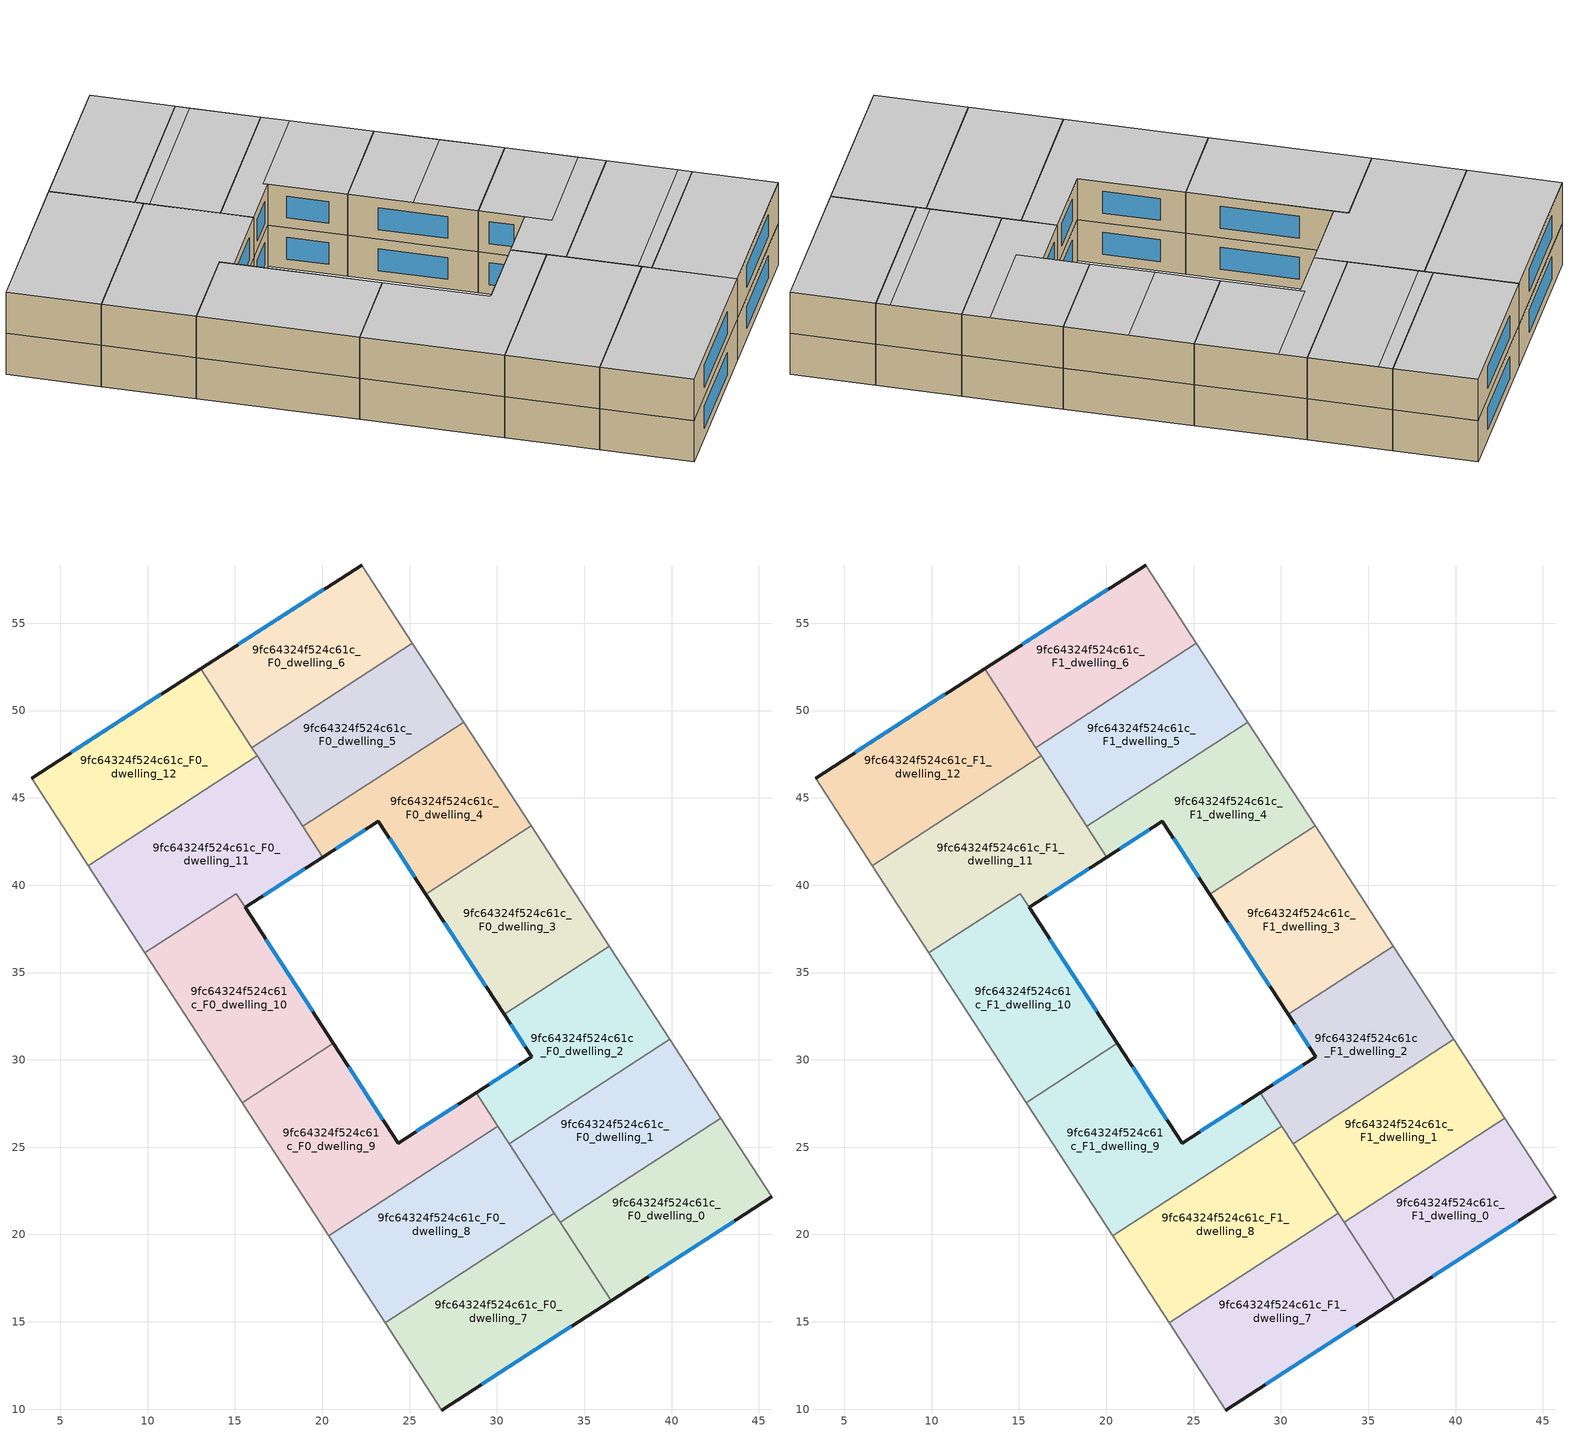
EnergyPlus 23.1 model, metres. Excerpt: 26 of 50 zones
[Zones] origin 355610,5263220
9fc64324f524c61c_F0_dwelling_0
 floor ground (EU_floor_Construction): 42.82,26.67 45.75,22.15 36.54,16.2 33.63,20.69 z0
 wall outside (EU_wall_Construction): 36.54,16.2 45.75,22.15 z0:3
 wall to 9fc64324f524c61c_F0_dwelling_1 (EU_wall_Construction): 42.82,26.67 33.63,20.69 z0:3
 wall adiabatic (EU_wall_Construction): 45.75,22.15 42.82,26.67 z0:3
 wall to 9fc64324f524c61c_F0_dwelling_7 (EU_wall_Construction): 33.63,20.69 36.54,16.2 z0:3
 window (EU_Window_Construction): 38.71,17.6 43.59,20.75 z0.7:2.3
9fc64324f524c61c_F0_dwelling_1
 floor ground (EU_floor_Construction): 39.9,31.17 42.82,26.67 33.63,20.69 30.7,25.2 z0
 wall to 9fc64324f524c61c_F0_dwelling_2 (EU_wall_Construction): 39.9,31.17 30.7,25.2 z0:3
 wall adiabatic (EU_wall_Construction): 42.82,26.67 39.9,31.17 z0:3
 wall to 9fc64324f524c61c_F0_dwelling_8 (EU_wall_Construction): 30.7,25.2 33.29,21.21 z0:3
 wall to 9fc64324f524c61c_F0_dwelling_7 (EU_wall_Construction): 33.29,21.21 33.63,20.69 z0:3
9fc64324f524c61c_F0_dwelling_10
 floor ground (EU_floor_Construction): 15.06,39.52 20.64,30.94 15.42,27.55 9.85,36.13 z0
 wall outside (EU_wall_Construction): 20.64,30.94 15.58,38.73 z0:3
 wall adiabatic (EU_wall_Construction): 9.85,36.13 15.42,27.55 z0:3
 wall to 9fc64324f524c61c_F0_dwelling_9 (EU_wall_Construction): 15.42,27.55 20.64,30.94 z0:3
 wall to 9fc64324f524c61c_F0_dwelling_11 (EU_wall_Construction): 15.06,39.52 9.85,36.13 / 15.58,38.73 15.07,39.52 z0:3
 window (EU_Window_Construction): 19.45,32.77 16.77,36.9 z0.7:2.3
9fc64324f524c61c_F0_dwelling_11
 floor ground (EU_floor_Construction): 16.28,47.41 20.04,41.61 15.58,38.73 15.07,39.52 9.85,36.13 6.61,41.13 z0
 wall outside (EU_wall_Construction): 15.58,38.73 20.04,41.61 z0:3
 wall adiabatic (EU_wall_Construction): 6.61,41.13 9.85,36.13 z0:3
 wall to 9fc64324f524c61c_F0_dwelling_12 (EU_wall_Construction): 16.28,47.41 6.61,41.13 z0:3
 wall to 9fc64324f524c61c_F0_dwelling_5 (EU_wall_Construction): 18.9,43.37 16.28,47.41 z0:3
 wall to 9fc64324f524c61c_F0_dwelling_4 (EU_wall_Construction): 20.04,41.61 18.9,43.37 z0:3
 window (EU_Window_Construction): 16.63,39.41 18.99,40.93 z0.7:2.3
9fc64324f524c61c_F0_dwelling_12
 floor ground (EU_floor_Construction): 13.04,52.39 16.28,47.41 6.61,41.13 3.35,46.14 z0
 wall outside (EU_wall_Construction): 13.04,52.39 3.35,46.14 z0:3
 wall adiabatic (EU_wall_Construction): 3.35,46.14 6.61,41.13 z0:3
 wall to 9fc64324f524c61c_F0_dwelling_6 (EU_wall_Construction): 15.97,47.87 13.04,52.39 z0:3
 wall to 9fc64324f524c61c_F0_dwelling_5 (EU_wall_Construction): 16.28,47.41 15.97,47.87 z0:3
 window (EU_Window_Construction): 10.76,50.92 5.63,47.6 z0.7:2.3
9fc64324f524c61c_F0_dwelling_2
 floor ground (EU_floor_Construction): 36.43,36.51 39.9,31.17 30.7,25.2 28.81,28.12 31.99,30.17 30.41,32.6 z0
 wall outside (EU_wall_Construction): 30.41,32.6 31.99,30.17 28.81,28.12 z0:3
 wall to 9fc64324f524c61c_F0_dwelling_3 (EU_wall_Construction): 36.43,36.51 30.41,32.6 z0:3
 wall adiabatic (EU_wall_Construction): 39.9,31.17 36.43,36.51 z0:3
 wall to 9fc64324f524c61c_F0_dwelling_9 (EU_wall_Construction): 28.81,28.12 30.04,26.21 z0:3
 wall to 9fc64324f524c61c_F0_dwelling_8 (EU_wall_Construction): 30.05,26.21 30.7,25.2 z0:3
 window (EU_Window_Construction): 31.24,29.69 29.55,28.6 / 30.78,32.03 31.62,30.74 z0.7:2.3
9fc64324f524c61c_F0_dwelling_3
 floor ground (EU_floor_Construction): 31.96,43.39 36.43,36.51 30.41,32.6 25.94,39.48 z0
 wall outside (EU_wall_Construction): 25.94,39.48 30.41,32.6 z0:3
 wall to 9fc64324f524c61c_F0_dwelling_4 (EU_wall_Construction): 31.96,43.39 25.94,39.48 z0:3
 wall adiabatic (EU_wall_Construction): 36.43,36.51 31.96,43.39 z0:3
 window (EU_Window_Construction): 26.99,37.87 29.36,34.22 z0.7:2.3
9fc64324f524c61c_F0_dwelling_4
 floor ground (EU_floor_Construction): 28.09,49.34 31.96,43.39 25.94,39.48 23.22,43.67 20.04,41.61 18.9,43.37 z0
 wall outside (EU_wall_Construction): 20.04,41.61 23.22,43.67 25.94,39.48 z0:3
 wall to 9fc64324f524c61c_F0_dwelling_5 (EU_wall_Construction): 28.09,49.34 18.9,43.37 z0:3
 wall adiabatic (EU_wall_Construction): 31.96,43.39 28.09,49.34 z0:3
 window (EU_Window_Construction): 20.79,42.09 22.47,43.18 / 23.86,42.68 25.3,40.47 z0.7:2.3
9fc64324f524c61c_F0_dwelling_5
 floor ground (EU_floor_Construction): 25.17,53.84 28.09,49.34 18.9,43.37 15.97,47.87 z0
 wall to 9fc64324f524c61c_F0_dwelling_6 (EU_wall_Construction): 25.17,53.84 15.97,47.87 z0:3
 wall adiabatic (EU_wall_Construction): 28.09,49.34 25.17,53.84 z0:3
9fc64324f524c61c_F0_dwelling_6
 floor ground (EU_floor_Construction): 22.25,58.33 25.17,53.84 15.97,47.87 13.04,52.39 z0
 wall outside (EU_wall_Construction): 22.25,58.33 13.04,52.39 z0:3
 wall adiabatic (EU_wall_Construction): 25.17,53.84 22.25,58.33 z0:3
 window (EU_Window_Construction): 20.09,56.94 15.2,53.79 z0.7:2.3
9fc64324f524c61c_F0_dwelling_7
 floor ground (EU_floor_Construction): 33.29,21.21 36.54,16.2 26.86,9.95 23.62,14.93 z0
 wall outside (EU_wall_Construction): 26.86,9.95 36.54,16.2 z0:3
 wall to 9fc64324f524c61c_F0_dwelling_8 (EU_wall_Construction): 33.29,21.21 23.62,14.93 z0:3
 wall adiabatic (EU_wall_Construction): 23.62,14.93 26.86,9.95 z0:3
 window (EU_Window_Construction): 29.13,11.42 34.27,14.73 z0.7:2.3
9fc64324f524c61c_F0_dwelling_8
 floor ground (EU_floor_Construction): 30.04,26.21 33.29,21.21 23.62,14.93 20.38,19.93 z0
 wall to 9fc64324f524c61c_F0_dwelling_9 (EU_wall_Construction): 30.04,26.21 20.38,19.93 z0:3
 wall adiabatic (EU_wall_Construction): 20.38,19.93 23.62,14.93 z0:3
9fc64324f524c61c_F0_dwelling_9
 floor ground (EU_floor_Construction): 28.81,28.12 30.04,26.21 20.38,19.93 15.42,27.55 20.64,30.94 24.35,25.24 z0
 wall outside (EU_wall_Construction): 28.81,28.12 24.35,25.24 20.64,30.94 z0:3
 wall adiabatic (EU_wall_Construction): 15.42,27.55 20.38,19.93 z0:3
 window (EU_Window_Construction): 23.48,26.57 21.51,29.6 / 27.76,27.44 25.4,25.91 z0.7:2.3
9fc64324f524c61c_F1_dwelling_0
 floor to 9fc64324f524c61c_F0_dwelling_0 (EU_floor_Construction): 42.82,26.67 45.75,22.15 36.54,16.2 33.63,20.69 z3
 wall outside (EU_wall_Construction): 36.54,16.2 45.75,22.15 z3:6
 wall to 9fc64324f524c61c_F1_dwelling_1 (EU_wall_Construction): 42.82,26.67 33.63,20.69 z3:6
 wall adiabatic (EU_wall_Construction): 45.75,22.15 42.82,26.67 z3:6
 wall to 9fc64324f524c61c_F1_dwelling_7 (EU_wall_Construction): 33.63,20.69 36.54,16.2 z3:6
 window (EU_Window_Construction): 38.71,17.6 43.59,20.75 z3.7:5.3
 ceiling to 9fc64324f524c61c_F2_dwelling_0 (EU_floor_Construction): 45.75,22.15 42.82,26.66 33.63,20.69 36.54,16.2 z6
9fc64324f524c61c_F1_dwelling_1
 floor to 9fc64324f524c61c_F0_dwelling_1 (EU_floor_Construction): 39.9,31.17 42.82,26.67 33.63,20.69 30.7,25.2 z3
 wall to 9fc64324f524c61c_F1_dwelling_2 (EU_wall_Construction): 39.9,31.17 30.7,25.2 z3:6
 wall adiabatic (EU_wall_Construction): 42.82,26.67 39.9,31.17 z3:6
 wall to 9fc64324f524c61c_F1_dwelling_8 (EU_wall_Construction): 30.7,25.2 33.29,21.21 z3:6
 wall to 9fc64324f524c61c_F1_dwelling_7 (EU_wall_Construction): 33.29,21.21 33.63,20.69 z3:6
 ceiling to 9fc64324f524c61c_F2_dwelling_1 (EU_floor_Construction): 42.33,27.42 39.9,31.17 30.7,25.2 33.14,21.44 z6
 ceiling to 9fc64324f524c61c_F2_dwelling_0 (EU_floor_Construction): 42.82,26.66 42.33,27.42 33.14,21.44 33.63,20.69 z6
9fc64324f524c61c_F1_dwelling_10
 floor to 9fc64324f524c61c_F0_dwelling_10 (EU_floor_Construction): 15.06,39.52 20.64,30.94 15.42,27.55 9.85,36.13 z3
 wall outside (EU_wall_Construction): 20.64,30.94 15.58,38.73 z3:6
 wall adiabatic (EU_wall_Construction): 9.85,36.13 15.42,27.55 z3:6
 wall to 9fc64324f524c61c_F1_dwelling_9 (EU_wall_Construction): 15.42,27.55 20.64,30.94 z3:6
 wall to 9fc64324f524c61c_F1_dwelling_11 (EU_wall_Construction): 15.06,39.52 9.85,36.13 / 15.58,38.73 15.07,39.52 z3:6
 window (EU_Window_Construction): 19.45,32.77 16.77,36.9 z3.7:5.3
 ceiling to 9fc64324f524c61c_F2_dwelling_9 (EU_floor_Construction): 20.64,30.94 15.06,39.52 9.85,36.13 15.42,27.55 z6
9fc64324f524c61c_F1_dwelling_11
 floor to 9fc64324f524c61c_F0_dwelling_11 (EU_floor_Construction): 16.28,47.41 20.04,41.61 15.58,38.73 15.07,39.52 9.85,36.13 6.61,41.13 z3
 wall outside (EU_wall_Construction): 15.58,38.73 20.04,41.61 z3:6
 wall adiabatic (EU_wall_Construction): 6.61,41.13 9.85,36.13 z3:6
 wall to 9fc64324f524c61c_F1_dwelling_12 (EU_wall_Construction): 16.28,47.41 6.61,41.13 z3:6
 wall to 9fc64324f524c61c_F1_dwelling_5 (EU_wall_Construction): 18.9,43.37 16.28,47.41 z3:6
 wall to 9fc64324f524c61c_F1_dwelling_4 (EU_wall_Construction): 20.04,41.61 18.9,43.37 z3:6
 window (EU_Window_Construction): 16.63,39.41 18.99,40.93 z3.7:5.3
 ceiling to 9fc64324f524c61c_F2_dwelling_10 (EU_floor_Construction): 15.58,38.73 20.04,41.61 16.28,47.41 6.61,41.13 9.85,36.13 15.07,39.52 z6
9fc64324f524c61c_F1_dwelling_12
 floor to 9fc64324f524c61c_F0_dwelling_12 (EU_floor_Construction): 13.04,52.39 16.28,47.41 6.61,41.13 3.35,46.14 z3
 wall outside (EU_wall_Construction): 13.04,52.39 3.35,46.14 z3:6
 wall adiabatic (EU_wall_Construction): 3.35,46.14 6.61,41.13 z3:6
 wall to 9fc64324f524c61c_F1_dwelling_6 (EU_wall_Construction): 15.97,47.87 13.04,52.39 z3:6
 wall to 9fc64324f524c61c_F1_dwelling_5 (EU_wall_Construction): 16.28,47.41 15.97,47.87 z3:6
 window (EU_Window_Construction): 10.76,50.92 5.63,47.6 z3.7:5.3
 ceiling to 9fc64324f524c61c_F2_dwelling_11 (EU_floor_Construction): 16.28,47.41 13.04,52.39 3.35,46.14 6.61,41.13 z6
9fc64324f524c61c_F1_dwelling_2
 floor to 9fc64324f524c61c_F0_dwelling_2 (EU_floor_Construction): 36.43,36.51 39.9,31.17 30.7,25.2 28.81,28.12 31.99,30.17 30.41,32.6 z3
 wall outside (EU_wall_Construction): 30.41,32.6 31.99,30.17 28.81,28.12 z3:6
 wall to 9fc64324f524c61c_F1_dwelling_3 (EU_wall_Construction): 36.43,36.51 30.41,32.6 z3:6
 wall adiabatic (EU_wall_Construction): 39.9,31.17 36.43,36.51 z3:6
 wall to 9fc64324f524c61c_F1_dwelling_9 (EU_wall_Construction): 28.81,28.12 30.04,26.21 z3:6
 wall to 9fc64324f524c61c_F1_dwelling_8 (EU_wall_Construction): 30.05,26.21 30.7,25.2 z3:6
 window (EU_Window_Construction): 31.24,29.69 29.55,28.6 / 30.78,32.03 31.62,30.74 z3.7:5.3
 ceiling to 9fc64324f524c61c_F2_dwelling_2 (EU_floor_Construction): 38.92,32.67 36.43,36.51 30.41,32.6 32.91,28.76 z6
 ceiling to 9fc64324f524c61c_F2_dwelling_1 (EU_floor_Construction): 39.9,31.17 38.92,32.67 32.91,28.76 31.99,30.17 28.81,28.12 30.7,25.2 z6
9fc64324f524c61c_F1_dwelling_3
 floor to 9fc64324f524c61c_F0_dwelling_3 (EU_floor_Construction): 31.96,43.39 36.43,36.51 30.41,32.6 25.94,39.48 z3
 wall outside (EU_wall_Construction): 25.94,39.48 30.41,32.6 z3:6
 wall to 9fc64324f524c61c_F1_dwelling_4 (EU_wall_Construction): 31.96,43.39 25.94,39.48 z3:6
 wall adiabatic (EU_wall_Construction): 36.43,36.51 31.96,43.39 z3:6
 window (EU_Window_Construction): 26.99,37.87 29.36,34.22 z3.7:5.3
 ceiling to 9fc64324f524c61c_F2_dwelling_3 (EU_floor_Construction): 34.19,39.95 31.96,43.39 25.94,39.48 28.17,36.04 z6
 ceiling to 9fc64324f524c61c_F2_dwelling_2 (EU_floor_Construction): 36.43,36.51 34.19,39.95 28.17,36.04 30.41,32.6 z6
9fc64324f524c61c_F1_dwelling_4
 floor to 9fc64324f524c61c_F0_dwelling_4 (EU_floor_Construction): 28.09,49.34 31.96,43.39 25.94,39.48 23.22,43.67 20.04,41.61 18.9,43.37 z3
 wall outside (EU_wall_Construction): 20.04,41.61 23.22,43.67 25.94,39.48 z3:6
 wall to 9fc64324f524c61c_F1_dwelling_5 (EU_wall_Construction): 28.09,49.34 18.9,43.37 z3:6
 wall adiabatic (EU_wall_Construction): 31.96,43.39 28.09,49.34 z3:6
 window (EU_Window_Construction): 20.79,42.09 22.47,43.18 / 23.86,42.68 25.3,40.47 z3.7:5.3
 ceiling to 9fc64324f524c61c_F2_dwelling_4 (EU_floor_Construction): 23.22,43.67 23.05,43.93 29.07,47.84 28.09,49.34 18.9,43.37 20.04,41.61 z6
 ceiling to 9fc64324f524c61c_F2_dwelling_3 (EU_floor_Construction): 31.96,43.39 29.07,47.84 23.05,43.93 23.22,43.66 25.94,39.48 z6
9fc64324f524c61c_F1_dwelling_5
 floor to 9fc64324f524c61c_F0_dwelling_5 (EU_floor_Construction): 25.17,53.84 28.09,49.34 18.9,43.37 15.97,47.87 z3
 wall to 9fc64324f524c61c_F1_dwelling_6 (EU_wall_Construction): 25.17,53.84 15.97,47.87 z3:6
 wall adiabatic (EU_wall_Construction): 28.09,49.34 25.17,53.84 z3:6
 ceiling to 9fc64324f524c61c_F2_dwelling_5 (EU_floor_Construction): 25.65,53.09 25.17,53.84 15.97,47.87 16.46,47.12 z6
 ceiling to 9fc64324f524c61c_F2_dwelling_4 (EU_floor_Construction): 28.09,49.34 25.65,53.09 16.46,47.12 18.9,43.37 z6
9fc64324f524c61c_F1_dwelling_6
 floor to 9fc64324f524c61c_F0_dwelling_6 (EU_floor_Construction): 22.25,58.33 25.17,53.84 15.97,47.87 13.04,52.39 z3
 wall outside (EU_wall_Construction): 22.25,58.33 13.04,52.39 z3:6
 wall adiabatic (EU_wall_Construction): 25.17,53.84 22.25,58.33 z3:6
 window (EU_Window_Construction): 20.09,56.94 15.2,53.79 z3.7:5.3
 ceiling to 9fc64324f524c61c_F2_dwelling_5 (EU_floor_Construction): 25.17,53.84 22.25,58.33 13.04,52.39 15.97,47.87 z6
9fc64324f524c61c_F1_dwelling_7
 floor to 9fc64324f524c61c_F0_dwelling_7 (EU_floor_Construction): 33.29,21.21 36.54,16.2 26.86,9.95 23.62,14.93 z3
 wall outside (EU_wall_Construction): 26.86,9.95 36.54,16.2 z3:6
 wall to 9fc64324f524c61c_F1_dwelling_8 (EU_wall_Construction): 33.29,21.21 23.62,14.93 z3:6
 wall adiabatic (EU_wall_Construction): 23.62,14.93 26.86,9.95 z3:6
 window (EU_Window_Construction): 29.13,11.42 34.27,14.73 z3.7:5.3
 ceiling to 9fc64324f524c61c_F2_dwelling_6 (EU_floor_Construction): 36.54,16.2 33.29,21.21 23.62,14.93 26.86,9.95 z6
9fc64324f524c61c_F1_dwelling_8
 floor to 9fc64324f524c61c_F0_dwelling_8 (EU_floor_Construction): 30.04,26.21 33.29,21.21 23.62,14.93 20.38,19.93 z3
 wall to 9fc64324f524c61c_F1_dwelling_9 (EU_wall_Construction): 30.04,26.21 20.38,19.93 z3:6
 wall adiabatic (EU_wall_Construction): 20.38,19.93 23.62,14.93 z3:6
 ceiling to 9fc64324f524c61c_F2_dwelling_7 (EU_floor_Construction): 33.29,21.21 30.04,26.21 20.38,19.93 23.62,14.93 z6
9fc64324f524c61c_F1_dwelling_9
 floor to 9fc64324f524c61c_F0_dwelling_9 (EU_floor_Construction): 28.81,28.12 30.04,26.21 20.38,19.93 15.42,27.55 20.64,30.94 24.35,25.24 z3
 wall outside (EU_wall_Construction): 28.81,28.12 24.35,25.24 20.64,30.94 z3:6
 wall adiabatic (EU_wall_Construction): 15.42,27.55 20.38,19.93 z3:6
 window (EU_Window_Construction): 23.48,26.57 21.51,29.6 / 27.76,27.44 25.4,25.91 z3.7:5.3
 ceiling to 9fc64324f524c61c_F2_dwelling_8 (EU_floor_Construction): 30.04,26.21 28.81,28.12 24.35,25.24 20.64,30.94 15.42,27.55 20.38,19.93 z6
[Building]
EU S2 Campaign: North Axis=0; Terrain=City; Solar Distribution=FullExterior
[Site:Location]
Budapest.Ferenc.Liszt.Intl.AP: Latitude=47.437; Longitude=19.256; Time Zone=1; Elevation=185
[SizingPeriod:WeatherFileDays]
AnnualSizingPeriod: Begin Month=1; Begin Day of Month=1; End Month=12; End Day of Month=31; Day of Week for Start Day=Monday; Use Weather File Daylight Saving Period=No; Use Weather File Rain and Snow Indicators=No
[MATERIAL]
EU_InternalMass_Material: Roughness=MediumRough; Thickness=0.1; Conductivity=1; Density=1800; Specific Heat=900; Thermal Absorptance=0.9; Solar Absorptance=0.7; Visible Absorptance=0.7
[MATERIAL:NOMASS] Roughness=MediumRough; Thermal Absorptance=0.9; Solar Absorptance=0.7; Visible Absorptance=0.7
Name | Thermal Resistance
EU_wall_NoMass | 0.832559
EU_floor_NoMass | 0.872794
[WINDOWMATERIAL:SIMPLEGLAZINGSYSTEM]
EU_Window_SimpleGlazing: UFactor=2.79869; Solar Heat Gain Coefficient=0.75; Visible Transmittance=0.75
[CONSTRUCTION]
EU_wall_Construction: EU_wall_NoMass
EU_floor_Construction: EU_floor_NoMass
EU_Window_Construction: EU_Window_SimpleGlazing
EU_InternalMass_Construction: EU_InternalMass_Material
[ZONE] Type=1; Multiplier=1; Ceiling Height=autocalculate; Floor Area=autocalculate; Part of Total Floor Area=Yes
Name | Volume
9fc64324f524c61c_F0_dwelling_0; 9fc64324f524c61c_F1_dwelling_0 | 176.607
9fc64324f524c61c_F0_dwelling_1; 9fc64324f524c61c_F1_dwelling_1; 9fc64324f524c61c_F0_dwelling_5; 9fc64324f524c61c_F1_dwelling_5 | 176.588
9fc64324f524c61c_F0_dwelling_10; 9fc64324f524c61c_F1_dwelling_10 | 190.827
9fc64324f524c61c_F0_dwelling_11; 9fc64324f524c61c_F1_dwelling_11 | 221.157
9fc64324f524c61c_F0_dwelling_12; 9fc64324f524c61c_F1_dwelling_12; 9fc64324f524c61c_F0_dwelling_7; 9fc64324f524c61c_F1_dwelling_7 | 206.027
9fc64324f524c61c_F0_dwelling_2; 9fc64324f524c61c_F1_dwelling_2 | 176.626
9fc64324f524c61c_F0_dwelling_3; 9fc64324f524c61c_F1_dwelling_3 | 176.611
9fc64324f524c61c_F0_dwelling_4; 9fc64324f524c61c_F1_dwelling_4 | 176.618
9fc64324f524c61c_F0_dwelling_6; 9fc64324f524c61c_F1_dwelling_6 | 176.615
9fc64324f524c61c_F0_dwelling_8; 9fc64324f524c61c_F1_dwelling_8 | 206.045
9fc64324f524c61c_F0_dwelling_9; 9fc64324f524c61c_F1_dwelling_9 | 206.025
[INTERNALMASS] Construction=EU_InternalMass_Construction
Name | Zone or ZoneList | Surface Area
9fc64324f524c61c_F0_dwelling_0_EU_InternalMass | 9fc64324f524c61c_F0_dwelling_0 | 58.8691
9fc64324f524c61c_F0_dwelling_1_EU_InternalMass | 9fc64324f524c61c_F0_dwelling_1 | 58.8626
9fc64324f524c61c_F0_dwelling_2_EU_InternalMass | 9fc64324f524c61c_F0_dwelling_2 | 58.8753
9fc64324f524c61c_F0_dwelling_3_EU_InternalMass | 9fc64324f524c61c_F0_dwelling_3 | 58.8703
9fc64324f524c61c_F0_dwelling_4_EU_InternalMass | 9fc64324f524c61c_F0_dwelling_4 | 58.8725
9fc64324f524c61c_F0_dwelling_5_EU_InternalMass | 9fc64324f524c61c_F0_dwelling_5 | 58.8627
9fc64324f524c61c_F0_dwelling_6_EU_InternalMass | 9fc64324f524c61c_F0_dwelling_6 | 58.8719
9fc64324f524c61c_F0_dwelling_7_EU_InternalMass | 9fc64324f524c61c_F0_dwelling_7 | 68.6756
9fc64324f524c61c_F0_dwelling_8_EU_InternalMass | 9fc64324f524c61c_F0_dwelling_8 | 68.6817
9fc64324f524c61c_F0_dwelling_9_EU_InternalMass | 9fc64324f524c61c_F0_dwelling_9 | 68.6752
9fc64324f524c61c_F0_dwelling_10_EU_InternalMass | 9fc64324f524c61c_F0_dwelling_10 | 63.6346
9fc64324f524c61c_F0_dwelling_11_EU_InternalMass | 9fc64324f524c61c_F0_dwelling_11 | 73.7198
9fc64324f524c61c_F0_dwelling_12_EU_InternalMass | 9fc64324f524c61c_F0_dwelling_12 | 68.6756
9fc64324f524c61c_F1_dwelling_0_EU_InternalMass | 9fc64324f524c61c_F1_dwelling_0 | 58.8691
9fc64324f524c61c_F1_dwelling_1_EU_InternalMass | 9fc64324f524c61c_F1_dwelling_1 | 58.8626
9fc64324f524c61c_F1_dwelling_2_EU_InternalMass | 9fc64324f524c61c_F1_dwelling_2 | 58.8753
9fc64324f524c61c_F1_dwelling_3_EU_InternalMass | 9fc64324f524c61c_F1_dwelling_3 | 58.8703
9fc64324f524c61c_F1_dwelling_4_EU_InternalMass | 9fc64324f524c61c_F1_dwelling_4 | 58.8725
9fc64324f524c61c_F1_dwelling_5_EU_InternalMass | 9fc64324f524c61c_F1_dwelling_5 | 58.8627
9fc64324f524c61c_F1_dwelling_6_EU_InternalMass | 9fc64324f524c61c_F1_dwelling_6 | 58.8719
9fc64324f524c61c_F1_dwelling_7_EU_InternalMass | 9fc64324f524c61c_F1_dwelling_7 | 68.6756
9fc64324f524c61c_F1_dwelling_8_EU_InternalMass | 9fc64324f524c61c_F1_dwelling_8 | 68.6817
9fc64324f524c61c_F1_dwelling_9_EU_InternalMass | 9fc64324f524c61c_F1_dwelling_9 | 68.6752
9fc64324f524c61c_F1_dwelling_10_EU_InternalMass | 9fc64324f524c61c_F1_dwelling_10 | 63.6346
9fc64324f524c61c_F1_dwelling_11_EU_InternalMass | 9fc64324f524c61c_F1_dwelling_11 | 73.7198
9fc64324f524c61c_F1_dwelling_12_EU_InternalMass | 9fc64324f524c61c_F1_dwelling_12 | 68.6756
[OTHEREQUIPMENT] Fuel Type=Electricity; Design Level Calculation Method=Watts/Area; Power per Zone Floor Area=1; Fraction Latent=0; Fraction Radiant=0; Fraction Lost=0; Carbon Dioxide Generation Rate=0; EndUse Subcategory=EU_Step8_InternalGains
Name | Zone or ZoneList or Space or SpaceList | Schedule
EU_Step8_InternalGain_9fc64324f524c61c_F0_dwelling_0_f000 | 9fc64324f524c61c_F0_dwelling_0 | EU_Step8_GainSchedule_9fc64324f524c61c_F0_dwelling_0_f000
EU_Step8_InternalGain_9fc64324f524c61c_F0_dwelling_1_f000 | 9fc64324f524c61c_F0_dwelling_1 | EU_Step8_GainSchedule_9fc64324f524c61c_F0_dwelling_1_f000
EU_Step8_InternalGain_9fc64324f524c61c_F0_dwelling_2_f000 | 9fc64324f524c61c_F0_dwelling_2 | EU_Step8_GainSchedule_9fc64324f524c61c_F0_dwelling_2_f000
EU_Step8_InternalGain_9fc64324f524c61c_F0_dwelling_3_f000 | 9fc64324f524c61c_F0_dwelling_3 | EU_Step8_GainSchedule_9fc64324f524c61c_F0_dwelling_3_f000
EU_Step8_InternalGain_9fc64324f524c61c_F0_dwelling_4_f000 | 9fc64324f524c61c_F0_dwelling_4 | EU_Step8_GainSchedule_9fc64324f524c61c_F0_dwelling_4_f000
EU_Step8_InternalGain_9fc64324f524c61c_F0_dwelling_5_f000 | 9fc64324f524c61c_F0_dwelling_5 | EU_Step8_GainSchedule_9fc64324f524c61c_F0_dwelling_5_f000
EU_Step8_InternalGain_9fc64324f524c61c_F0_dwelling_6_f000 | 9fc64324f524c61c_F0_dwelling_6 | EU_Step8_GainSchedule_9fc64324f524c61c_F0_dwelling_6_f000
EU_Step8_InternalGain_9fc64324f524c61c_F0_dwelling_7_f000 | 9fc64324f524c61c_F0_dwelling_7 | EU_Step8_GainSchedule_9fc64324f524c61c_F0_dwelling_7_f000
EU_Step8_InternalGain_9fc64324f524c61c_F0_dwelling_8_f000 | 9fc64324f524c61c_F0_dwelling_8 | EU_Step8_GainSchedule_9fc64324f524c61c_F0_dwelling_8_f000
EU_Step8_InternalGain_9fc64324f524c61c_F0_dwelling_9_f000 | 9fc64324f524c61c_F0_dwelling_9 | EU_Step8_GainSchedule_9fc64324f524c61c_F0_dwelling_9_f000
EU_Step8_InternalGain_9fc64324f524c61c_F0_dwelling_10_f000 | 9fc64324f524c61c_F0_dwelling_10 | EU_Step8_GainSchedule_9fc64324f524c61c_F0_dwelling_10_f000
EU_Step8_InternalGain_9fc64324f524c61c_F0_dwelling_11_f000 | 9fc64324f524c61c_F0_dwelling_11 | EU_Step8_GainSchedule_9fc64324f524c61c_F0_dwelling_11_f000
EU_Step8_InternalGain_9fc64324f524c61c_F0_dwelling_12_f000 | 9fc64324f524c61c_F0_dwelling_12 | EU_Step8_GainSchedule_9fc64324f524c61c_F0_dwelling_12_f000
EU_Step8_InternalGain_9fc64324f524c61c_F1_dwelling_0_f000 | 9fc64324f524c61c_F1_dwelling_0 | EU_Step8_GainSchedule_9fc64324f524c61c_F1_dwelling_0_f000
EU_Step8_InternalGain_9fc64324f524c61c_F1_dwelling_1_f000 | 9fc64324f524c61c_F1_dwelling_1 | EU_Step8_GainSchedule_9fc64324f524c61c_F1_dwelling_1_f000
EU_Step8_InternalGain_9fc64324f524c61c_F1_dwelling_2_f000 | 9fc64324f524c61c_F1_dwelling_2 | EU_Step8_GainSchedule_9fc64324f524c61c_F1_dwelling_2_f000
EU_Step8_InternalGain_9fc64324f524c61c_F1_dwelling_3_f000 | 9fc64324f524c61c_F1_dwelling_3 | EU_Step8_GainSchedule_9fc64324f524c61c_F1_dwelling_3_f000
EU_Step8_InternalGain_9fc64324f524c61c_F1_dwelling_4_f000 | 9fc64324f524c61c_F1_dwelling_4 | EU_Step8_GainSchedule_9fc64324f524c61c_F1_dwelling_4_f000
EU_Step8_InternalGain_9fc64324f524c61c_F1_dwelling_5_f000 | 9fc64324f524c61c_F1_dwelling_5 | EU_Step8_GainSchedule_9fc64324f524c61c_F1_dwelling_5_f000
EU_Step8_InternalGain_9fc64324f524c61c_F1_dwelling_6_f000 | 9fc64324f524c61c_F1_dwelling_6 | EU_Step8_GainSchedule_9fc64324f524c61c_F1_dwelling_6_f000
EU_Step8_InternalGain_9fc64324f524c61c_F1_dwelling_7_f000 | 9fc64324f524c61c_F1_dwelling_7 | EU_Step8_GainSchedule_9fc64324f524c61c_F1_dwelling_7_f000
EU_Step8_InternalGain_9fc64324f524c61c_F1_dwelling_8_f000 | 9fc64324f524c61c_F1_dwelling_8 | EU_Step8_GainSchedule_9fc64324f524c61c_F1_dwelling_8_f000
EU_Step8_InternalGain_9fc64324f524c61c_F1_dwelling_9_f000 | 9fc64324f524c61c_F1_dwelling_9 | EU_Step8_GainSchedule_9fc64324f524c61c_F1_dwelling_9_f000
EU_Step8_InternalGain_9fc64324f524c61c_F1_dwelling_10_f000 | 9fc64324f524c61c_F1_dwelling_10 | EU_Step8_GainSchedule_9fc64324f524c61c_F1_dwelling_10_f000
EU_Step8_InternalGain_9fc64324f524c61c_F1_dwelling_11_f000 | 9fc64324f524c61c_F1_dwelling_11 | EU_Step8_GainSchedule_9fc64324f524c61c_F1_dwelling_11_f000
EU_Step8_InternalGain_9fc64324f524c61c_F1_dwelling_12_f000 | 9fc64324f524c61c_F1_dwelling_12 | EU_Step8_GainSchedule_9fc64324f524c61c_F1_dwelling_12_f000
[ZONEVENTILATION:DESIGNFLOWRATE] Schedule=EU_AlwaysOn; Design Flow Rate Calculation Method=AirChanges/Hour; Air Changes per Hour=0.475469; Ventilation Type=Natural; Fan Pressure Rise=0; Fan Total Efficiency=1; Constant Term Coefficient=1; Temperature Term Coefficient=0; Velocity Term Coefficient=0; Velocity Squared Term Coefficient=0; Minimum Indoor Temperature=-100; Maximum Indoor Temperature=100; Delta Temperature=-100; Minimum Outdoor Temperature=-100; Maximum Outdoor Temperature=100; Maximum Wind Speed=40
Name | Zone or ZoneList or Space or SpaceList
EU_ConstantAir_9fc64324f524c61c_F0_dwelling_0 | 9fc64324f524c61c_F0_dwelling_0
EU_ConstantAir_9fc64324f524c61c_F0_dwelling_1 | 9fc64324f524c61c_F0_dwelling_1
EU_ConstantAir_9fc64324f524c61c_F0_dwelling_2 | 9fc64324f524c61c_F0_dwelling_2
EU_ConstantAir_9fc64324f524c61c_F0_dwelling_3 | 9fc64324f524c61c_F0_dwelling_3
EU_ConstantAir_9fc64324f524c61c_F0_dwelling_4 | 9fc64324f524c61c_F0_dwelling_4
EU_ConstantAir_9fc64324f524c61c_F0_dwelling_5 | 9fc64324f524c61c_F0_dwelling_5
EU_ConstantAir_9fc64324f524c61c_F0_dwelling_6 | 9fc64324f524c61c_F0_dwelling_6
EU_ConstantAir_9fc64324f524c61c_F0_dwelling_7 | 9fc64324f524c61c_F0_dwelling_7
EU_ConstantAir_9fc64324f524c61c_F0_dwelling_8 | 9fc64324f524c61c_F0_dwelling_8
EU_ConstantAir_9fc64324f524c61c_F0_dwelling_9 | 9fc64324f524c61c_F0_dwelling_9
EU_ConstantAir_9fc64324f524c61c_F0_dwelling_10 | 9fc64324f524c61c_F0_dwelling_10
EU_ConstantAir_9fc64324f524c61c_F0_dwelling_11 | 9fc64324f524c61c_F0_dwelling_11
EU_ConstantAir_9fc64324f524c61c_F0_dwelling_12 | 9fc64324f524c61c_F0_dwelling_12
EU_ConstantAir_9fc64324f524c61c_F1_dwelling_0 | 9fc64324f524c61c_F1_dwelling_0
EU_ConstantAir_9fc64324f524c61c_F1_dwelling_1 | 9fc64324f524c61c_F1_dwelling_1
EU_ConstantAir_9fc64324f524c61c_F1_dwelling_2 | 9fc64324f524c61c_F1_dwelling_2
EU_ConstantAir_9fc64324f524c61c_F1_dwelling_3 | 9fc64324f524c61c_F1_dwelling_3
EU_ConstantAir_9fc64324f524c61c_F1_dwelling_4 | 9fc64324f524c61c_F1_dwelling_4
EU_ConstantAir_9fc64324f524c61c_F1_dwelling_5 | 9fc64324f524c61c_F1_dwelling_5
EU_ConstantAir_9fc64324f524c61c_F1_dwelling_6 | 9fc64324f524c61c_F1_dwelling_6
EU_ConstantAir_9fc64324f524c61c_F1_dwelling_7 | 9fc64324f524c61c_F1_dwelling_7
EU_ConstantAir_9fc64324f524c61c_F1_dwelling_8 | 9fc64324f524c61c_F1_dwelling_8
EU_ConstantAir_9fc64324f524c61c_F1_dwelling_9 | 9fc64324f524c61c_F1_dwelling_9
EU_ConstantAir_9fc64324f524c61c_F1_dwelling_10 | 9fc64324f524c61c_F1_dwelling_10
EU_ConstantAir_9fc64324f524c61c_F1_dwelling_11 | 9fc64324f524c61c_F1_dwelling_11
EU_ConstantAir_9fc64324f524c61c_F1_dwelling_12 | 9fc64324f524c61c_F1_dwelling_12
[HVACTEMPLATE:THERMOSTAT] Constant Heating Setpoint=20; Constant Cooling Setpoint=50
EU_HeatOnly_9fc64324f524c61c_F0_dwelling_0; EU_HeatOnly_9fc64324f524c61c_F0_dwelling_1; EU_HeatOnly_9fc64324f524c61c_F0_dwelling_2; EU_HeatOnly_9fc64324f524c61c_F0_dwelling_3; EU_HeatOnly_9fc64324f524c61c_F0_dwelling_4; EU_HeatOnly_9fc64324f524c61c_F0_dwelling_5; EU_HeatOnly_9fc64324f524c61c_F0_dwelling_6; EU_HeatOnly_9fc64324f524c61c_F0_dwelling_7; EU_HeatOnly_9fc64324f524c61c_F0_dwelling_8; EU_HeatOnly_9fc64324f524c61c_F0_dwelling_9; EU_HeatOnly_9fc64324f524c61c_F0_dwelling_10; EU_HeatOnly_9fc64324f524c61c_F0_dwelling_11; EU_HeatOnly_9fc64324f524c61c_F0_dwelling_12; EU_HeatOnly_9fc64324f524c61c_F1_dwelling_0; EU_HeatOnly_9fc64324f524c61c_F1_dwelling_1; EU_HeatOnly_9fc64324f524c61c_F1_dwelling_2; EU_HeatOnly_9fc64324f524c61c_F1_dwelling_3; EU_HeatOnly_9fc64324f524c61c_F1_dwelling_4; EU_HeatOnly_9fc64324f524c61c_F1_dwelling_5; EU_HeatOnly_9fc64324f524c61c_F1_dwelling_6; EU_HeatOnly_9fc64324f524c61c_F1_dwelling_7; EU_HeatOnly_9fc64324f524c61c_F1_dwelling_8; EU_HeatOnly_9fc64324f524c61c_F1_dwelling_9; EU_HeatOnly_9fc64324f524c61c_F1_dwelling_10; EU_HeatOnly_9fc64324f524c61c_F1_dwelling_11; EU_HeatOnly_9fc64324f524c61c_F1_dwelling_12; EU_HeatOnly_9fc64324f524c61c_F2_dwelling_0; EU_HeatOnly_9fc64324f524c61c_F2_dwelling_1; EU_HeatOnly_9fc64324f524c61c_F2_dwelling_2; EU_HeatOnly_9fc64324f524c61c_F2_dwelling_3; EU_HeatOnly_9fc64324f524c61c_F2_dwelling_4; EU_HeatOnly_9fc64324f524c61c_F2_dwelling_5; EU_HeatOnly_9fc64324f524c61c_F2_dwelling_6; EU_HeatOnly_9fc64324f524c61c_F2_dwelling_7; EU_HeatOnly_9fc64324f524c61c_F2_dwelling_8; EU_HeatOnly_9fc64324f524c61c_F2_dwelling_9; EU_HeatOnly_9fc64324f524c61c_F2_dwelling_10; EU_HeatOnly_9fc64324f524c61c_F2_dwelling_11; EU_HeatOnly_9fc64324f524c61c_F3_dwelling_0; EU_HeatOnly_9fc64324f524c61c_F3_dwelling_1; EU_HeatOnly_9fc64324f524c61c_F3_dwelling_2; EU_HeatOnly_9fc64324f524c61c_F3_dwelling_3; EU_HeatOnly_9fc64324f524c61c_F3_dwelling_4; EU_HeatOnly_9fc64324f524c61c_F3_dwelling_5; EU_HeatOnly_9fc64324f524c61c_F3_dwelling_6; EU_HeatOnly_9fc64324f524c61c_F3_dwelling_7; EU_HeatOnly_9fc64324f524c61c_F3_dwelling_8; EU_HeatOnly_9fc64324f524c61c_F3_dwelling_9; EU_HeatOnly_9fc64324f524c61c_F3_dwelling_10; EU_HeatOnly_9fc64324f524c61c_F3_dwelling_11
[HVACTEMPLATE:ZONE:IDEALLOADSAIRSYSTEM] System Availability Schedule=EU_AlwaysOn; Maximum Heating Supply Air Temperature=50; Minimum Cooling Supply Air Temperature=13; Maximum Heating Supply Air Humidity Ratio=0.0156; Minimum Cooling Supply Air Humidity Ratio=0.0077; Heating Limit=NoLimit; Cooling Limit=NoLimit; Heating Availability Schedule=EU_AlwaysOn; Cooling Availability Schedule=EU_CoolingOff; Dehumidification Control Type=ConstantSensibleHeatRatio; Cooling Sensible Heat Ratio=0.7; Dehumidification Setpoint=60; Humidification Control Type=None; Humidification Setpoint=30; Outdoor Air Method=None; Outdoor Air Flow Rate per Person=0.00944; Outdoor Air Flow Rate per Zone Floor Area=0; Outdoor Air Flow Rate per Zone=0; Demand Controlled Ventilation Type=None; Outdoor Air Economizer Type=NoEconomizer; Heat Recovery Type=None; Sensible Heat Recovery Effectiveness=0.7; Latent Heat Recovery Effectiveness=0.65
Name | Template Thermostat
9fc64324f524c61c_F0_dwelling_0 | EU_HeatOnly_9fc64324f524c61c_F0_dwelling_0
9fc64324f524c61c_F0_dwelling_1 | EU_HeatOnly_9fc64324f524c61c_F0_dwelling_1
9fc64324f524c61c_F0_dwelling_2 | EU_HeatOnly_9fc64324f524c61c_F0_dwelling_2
9fc64324f524c61c_F0_dwelling_3 | EU_HeatOnly_9fc64324f524c61c_F0_dwelling_3
9fc64324f524c61c_F0_dwelling_4 | EU_HeatOnly_9fc64324f524c61c_F0_dwelling_4
9fc64324f524c61c_F0_dwelling_5 | EU_HeatOnly_9fc64324f524c61c_F0_dwelling_5
9fc64324f524c61c_F0_dwelling_6 | EU_HeatOnly_9fc64324f524c61c_F0_dwelling_6
9fc64324f524c61c_F0_dwelling_7 | EU_HeatOnly_9fc64324f524c61c_F0_dwelling_7
9fc64324f524c61c_F0_dwelling_8 | EU_HeatOnly_9fc64324f524c61c_F0_dwelling_8
9fc64324f524c61c_F0_dwelling_9 | EU_HeatOnly_9fc64324f524c61c_F0_dwelling_9
9fc64324f524c61c_F0_dwelling_10 | EU_HeatOnly_9fc64324f524c61c_F0_dwelling_10
9fc64324f524c61c_F0_dwelling_11 | EU_HeatOnly_9fc64324f524c61c_F0_dwelling_11
9fc64324f524c61c_F0_dwelling_12 | EU_HeatOnly_9fc64324f524c61c_F0_dwelling_12
9fc64324f524c61c_F1_dwelling_0 | EU_HeatOnly_9fc64324f524c61c_F1_dwelling_0
9fc64324f524c61c_F1_dwelling_1 | EU_HeatOnly_9fc64324f524c61c_F1_dwelling_1
9fc64324f524c61c_F1_dwelling_2 | EU_HeatOnly_9fc64324f524c61c_F1_dwelling_2
9fc64324f524c61c_F1_dwelling_3 | EU_HeatOnly_9fc64324f524c61c_F1_dwelling_3
9fc64324f524c61c_F1_dwelling_4 | EU_HeatOnly_9fc64324f524c61c_F1_dwelling_4
9fc64324f524c61c_F1_dwelling_5 | EU_HeatOnly_9fc64324f524c61c_F1_dwelling_5
9fc64324f524c61c_F1_dwelling_6 | EU_HeatOnly_9fc64324f524c61c_F1_dwelling_6
9fc64324f524c61c_F1_dwelling_7 | EU_HeatOnly_9fc64324f524c61c_F1_dwelling_7
9fc64324f524c61c_F1_dwelling_8 | EU_HeatOnly_9fc64324f524c61c_F1_dwelling_8
9fc64324f524c61c_F1_dwelling_9 | EU_HeatOnly_9fc64324f524c61c_F1_dwelling_9
9fc64324f524c61c_F1_dwelling_10 | EU_HeatOnly_9fc64324f524c61c_F1_dwelling_10
9fc64324f524c61c_F1_dwelling_11 | EU_HeatOnly_9fc64324f524c61c_F1_dwelling_11
9fc64324f524c61c_F1_dwelling_12 | EU_HeatOnly_9fc64324f524c61c_F1_dwelling_12
[SIZING:ZONE] Zone Cooling Design Supply Air Temperature Input Method=SupplyAirTemperature; Zone Cooling Design Supply Air Temperature=13; Zone Heating Design Supply Air Temperature Input Method=SupplyAirTemperature; Zone Heating Design Supply Air Temperature=50; Zone Cooling Design Supply Air Humidity Ratio=0.008; Zone Heating Design Supply Air Humidity Ratio=0.008; Cooling Design Air Flow Method=DesignDay; Cooling Design Air Flow Rate=0; Cooling Minimum Air Flow per Zone Floor Area=0.000762; Cooling Minimum Air Flow=0; Cooling Minimum Air Flow Fraction=0.2; Heating Design Air Flow Method=DesignDay; Heating Design Air Flow Rate=0; Heating Maximum Air Flow per Zone Floor Area=0.002032; Heating Maximum Air Flow=0.141576; Heating Maximum Air Flow Fraction=0.3; Account for Dedicated Outdoor Air System=No; Dedicated Outdoor Air System Control Strategy=NeutralSupplyAir; Dedicated Outdoor Air Low Setpoint Temperature for Design=autosize; Dedicated Outdoor Air High Setpoint Temperature for Design=autosize; Zone Load Sizing Method=Sensible Load Only No Latent Load; Zone Latent Cooling Design Supply Air Humidity Ratio Input Method=HumidityRatioDifference; Zone Cooling Design Supply Air Humidity Ratio Difference=0.005; Zone Latent Heating Design Supply Air Humidity Ratio Input Method=HumidityRatioDifference; Zone Humidification Design Supply Air Humidity Ratio Difference=0.005
9fc64324f524c61c_F0_dwelling_0; 9fc64324f524c61c_F0_dwelling_1; 9fc64324f524c61c_F0_dwelling_2; 9fc64324f524c61c_F0_dwelling_3; 9fc64324f524c61c_F0_dwelling_4; 9fc64324f524c61c_F0_dwelling_5; 9fc64324f524c61c_F0_dwelling_6; 9fc64324f524c61c_F0_dwelling_7; 9fc64324f524c61c_F0_dwelling_8; 9fc64324f524c61c_F0_dwelling_9; 9fc64324f524c61c_F0_dwelling_10; 9fc64324f524c61c_F0_dwelling_11; 9fc64324f524c61c_F0_dwelling_12; 9fc64324f524c61c_F1_dwelling_0; 9fc64324f524c61c_F1_dwelling_1; 9fc64324f524c61c_F1_dwelling_2; 9fc64324f524c61c_F1_dwelling_3; 9fc64324f524c61c_F1_dwelling_4; 9fc64324f524c61c_F1_dwelling_5; 9fc64324f524c61c_F1_dwelling_6; 9fc64324f524c61c_F1_dwelling_7; 9fc64324f524c61c_F1_dwelling_8; 9fc64324f524c61c_F1_dwelling_9; 9fc64324f524c61c_F1_dwelling_10; 9fc64324f524c61c_F1_dwelling_11; 9fc64324f524c61c_F1_dwelling_12
[SCHEDULE:CONSTANT]
Name | Hourly Value
EU_AlwaysOn | 1
EU_CoolingOff | 0
[SCHEDULE:FILE] Column Number=1; Rows to Skip at Top=0; Number of Hours of Data=8760; Column Separator=Comma; Interpolate to Timestep=No; Minutes per Item=60; Adjust Schedule for Daylight Savings=Yes
Name | File
EU_Step8_GainSchedule_9fc64324f524c61c_F0_dwelling_0_f000 | ../../schedules/9fc64324f524c61c/9fc64324f524c61c_F0_dwelling_0_f000_gain.csv
EU_Step8_GainSchedule_9fc64324f524c61c_F0_dwelling_1_f000 | ../../schedules/9fc64324f524c61c/9fc64324f524c61c_F0_dwelling_1_f000_gain.csv
EU_Step8_GainSchedule_9fc64324f524c61c_F0_dwelling_2_f000 | ../../schedules/9fc64324f524c61c/9fc64324f524c61c_F0_dwelling_2_f000_gain.csv
EU_Step8_GainSchedule_9fc64324f524c61c_F0_dwelling_3_f000 | ../../schedules/9fc64324f524c61c/9fc64324f524c61c_F0_dwelling_3_f000_gain.csv
EU_Step8_GainSchedule_9fc64324f524c61c_F0_dwelling_4_f000 | ../../schedules/9fc64324f524c61c/9fc64324f524c61c_F0_dwelling_4_f000_gain.csv
EU_Step8_GainSchedule_9fc64324f524c61c_F0_dwelling_5_f000 | ../../schedules/9fc64324f524c61c/9fc64324f524c61c_F0_dwelling_5_f000_gain.csv
EU_Step8_GainSchedule_9fc64324f524c61c_F0_dwelling_6_f000 | ../../schedules/9fc64324f524c61c/9fc64324f524c61c_F0_dwelling_6_f000_gain.csv
EU_Step8_GainSchedule_9fc64324f524c61c_F0_dwelling_7_f000 | ../../schedules/9fc64324f524c61c/9fc64324f524c61c_F0_dwelling_7_f000_gain.csv
EU_Step8_GainSchedule_9fc64324f524c61c_F0_dwelling_8_f000 | ../../schedules/9fc64324f524c61c/9fc64324f524c61c_F0_dwelling_8_f000_gain.csv
EU_Step8_GainSchedule_9fc64324f524c61c_F0_dwelling_9_f000 | ../../schedules/9fc64324f524c61c/9fc64324f524c61c_F0_dwelling_9_f000_gain.csv
EU_Step8_GainSchedule_9fc64324f524c61c_F0_dwelling_10_f000 | ../../schedules/9fc64324f524c61c/9fc64324f524c61c_F0_dwelling_10_f000_gain.csv
EU_Step8_GainSchedule_9fc64324f524c61c_F0_dwelling_11_f000 | ../../schedules/9fc64324f524c61c/9fc64324f524c61c_F0_dwelling_11_f000_gain.csv
EU_Step8_GainSchedule_9fc64324f524c61c_F0_dwelling_12_f000 | ../../schedules/9fc64324f524c61c/9fc64324f524c61c_F0_dwelling_12_f000_gain.csv
EU_Step8_GainSchedule_9fc64324f524c61c_F1_dwelling_0_f000 | ../../schedules/9fc64324f524c61c/9fc64324f524c61c_F1_dwelling_0_f000_gain.csv
EU_Step8_GainSchedule_9fc64324f524c61c_F1_dwelling_1_f000 | ../../schedules/9fc64324f524c61c/9fc64324f524c61c_F1_dwelling_1_f000_gain.csv
EU_Step8_GainSchedule_9fc64324f524c61c_F1_dwelling_2_f000 | ../../schedules/9fc64324f524c61c/9fc64324f524c61c_F1_dwelling_2_f000_gain.csv
EU_Step8_GainSchedule_9fc64324f524c61c_F1_dwelling_3_f000 | ../../schedules/9fc64324f524c61c/9fc64324f524c61c_F1_dwelling_3_f000_gain.csv
EU_Step8_GainSchedule_9fc64324f524c61c_F1_dwelling_4_f000 | ../../schedules/9fc64324f524c61c/9fc64324f524c61c_F1_dwelling_4_f000_gain.csv
EU_Step8_GainSchedule_9fc64324f524c61c_F1_dwelling_5_f000 | ../../schedules/9fc64324f524c61c/9fc64324f524c61c_F1_dwelling_5_f000_gain.csv
EU_Step8_GainSchedule_9fc64324f524c61c_F1_dwelling_6_f000 | ../../schedules/9fc64324f524c61c/9fc64324f524c61c_F1_dwelling_6_f000_gain.csv
EU_Step8_GainSchedule_9fc64324f524c61c_F1_dwelling_7_f000 | ../../schedules/9fc64324f524c61c/9fc64324f524c61c_F1_dwelling_7_f000_gain.csv
EU_Step8_GainSchedule_9fc64324f524c61c_F1_dwelling_8_f000 | ../../schedules/9fc64324f524c61c/9fc64324f524c61c_F1_dwelling_8_f000_gain.csv
EU_Step8_GainSchedule_9fc64324f524c61c_F1_dwelling_9_f000 | ../../schedules/9fc64324f524c61c/9fc64324f524c61c_F1_dwelling_9_f000_gain.csv
EU_Step8_GainSchedule_9fc64324f524c61c_F1_dwelling_10_f000 | ../../schedules/9fc64324f524c61c/9fc64324f524c61c_F1_dwelling_10_f000_gain.csv
EU_Step8_GainSchedule_9fc64324f524c61c_F1_dwelling_11_f000 | ../../schedules/9fc64324f524c61c/9fc64324f524c61c_F1_dwelling_11_f000_gain.csv
EU_Step8_GainSchedule_9fc64324f524c61c_F1_dwelling_12_f000 | ../../schedules/9fc64324f524c61c/9fc64324f524c61c_F1_dwelling_12_f000_gain.csv
